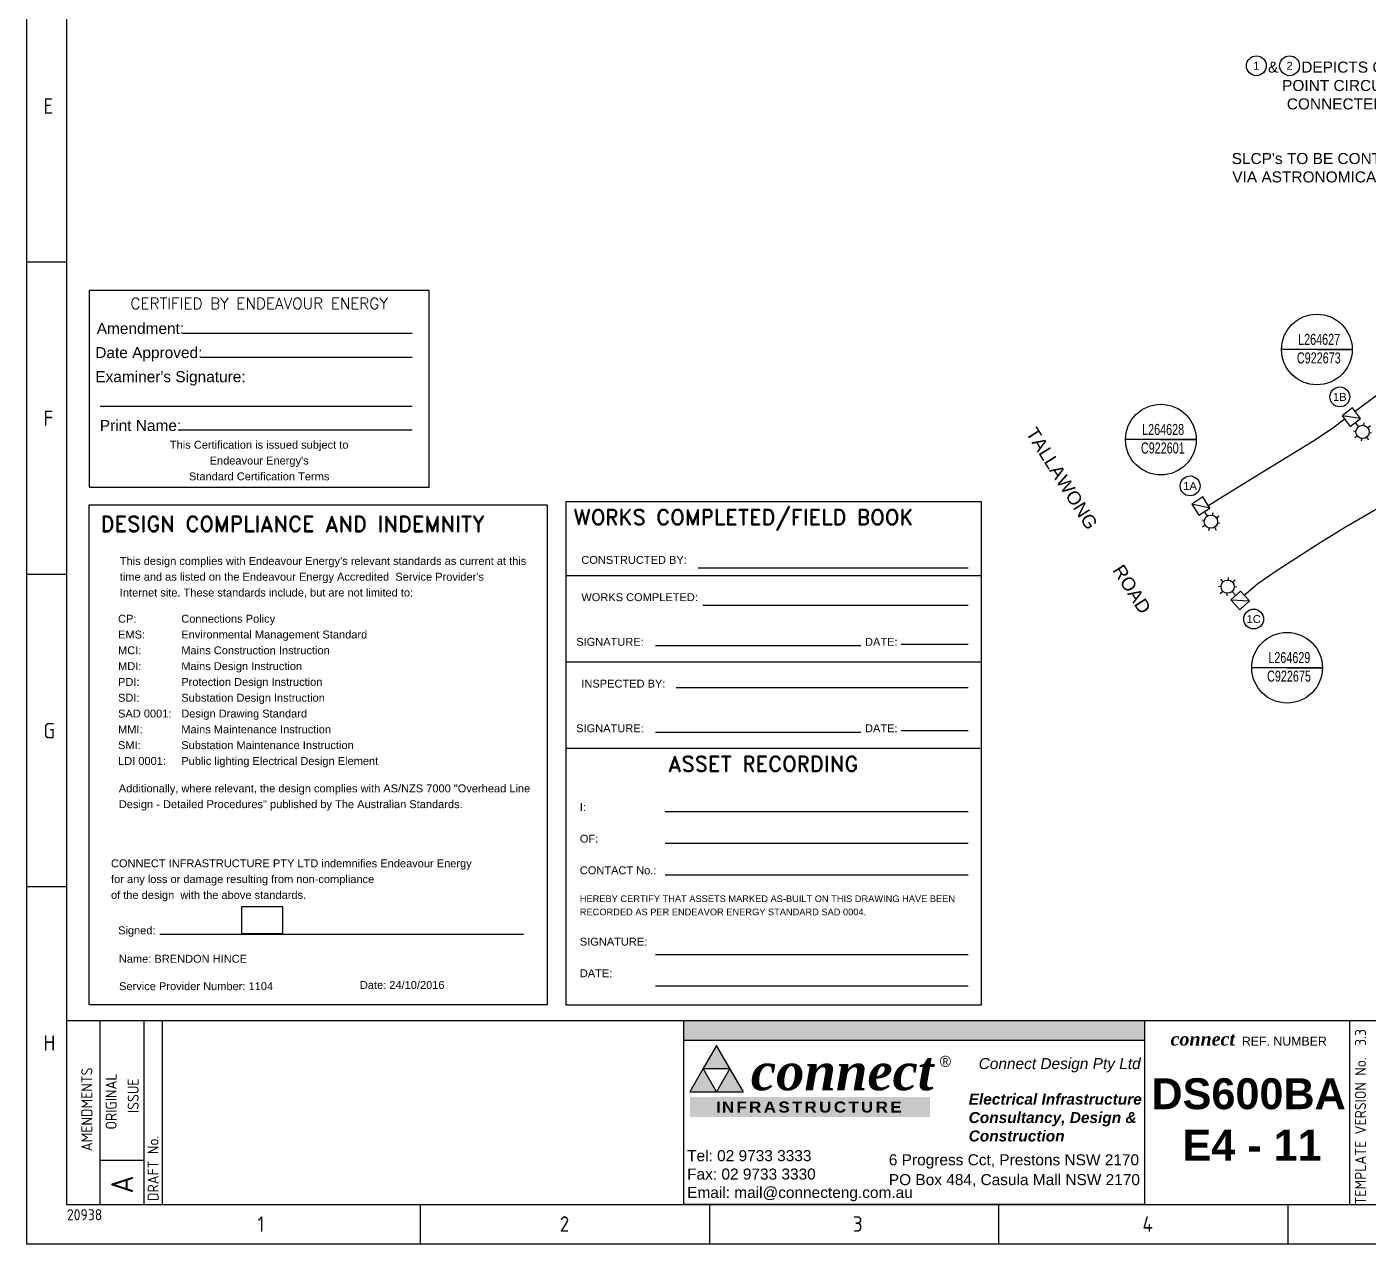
# Paper-space layout 'SHEET (4)' of a CAD drawing. Header units: metres, sheet in millimetres. Extents: x -9 to 824, y -5 to 581.
# Drawn here: x -9.1 to 294.7, y -5.4 to 270.4 of the extents above; entities that cross this region are included whole.
import ezdxf
from ezdxf import colors
from ezdxf.entities.mleader import LeaderData, LeaderLine
from ezdxf.enums import TextEntityAlignment as Align
from ezdxf.math import Vec2, Vec3

# ---------------------------------------------------------------- set-up
doc = ezdxf.new("R2010")
doc.units = ezdxf.units.M
doc.linetypes.add('IE Trench LV', pattern=[6.5, 5, -1.5])
doc.layers.get('0').update_dxf_attribs({"color": 6})
for name, color, linetype in [('_User Miscellaneous1', 7, 'Continuous'), ('_User Miscellaneous5', 7, 'Continuous'), ('Equip_SP_SL_NEW', 2, 'Continuous'), ('Mains_SL_NEW_R6', 2, 'Continuous'), ('Notes', 7, 'Continuous'), ('SupportsUG_SP_LV_SL_NEW', 2, 'Continuous')]:
    doc.layers.add(name, color=color, linetype=linetype)
doc.layers.add('Cadastre Roads_SP_EXT', color=9, linetype='Continuous', lineweight=5)
doc.styles.add('ARIAL', font='arial.ttf', dxfattribs={"height": 2})
doc.styles.add('ARIALBOLD', font='arialbd.ttf')
doc.styles.add('Elec', font='romand__.ttf')
doc.styles.add('iecARIAL', font='arial.ttf', dxfattribs={"height": 2})
doc.styles.add('iecISOCP', font='isocp.shx')
doc.styles.add('POLE_LABEL', font='arial.ttf')
doc.styles.add('SL_LABEL', font='arial.ttf')
doc.styles.get("Standard").update_dxf_attribs({"font": 'arial.ttf'})
doc.linetypes.add('Cable 4', pattern='A,5.25,-0.1,["o",Standard,S=2,R=0,X=1.2,Y=-0.7],-4', length=9.35)
doc.linetypes.add('IE Trench HV', pattern='A,7,-0.2,["/",Standard,S=3,R=0,X=0.6,Y=-1.4],-2.5', length=9.7)
picture_1 = doc.add_image_def('image1.bmp', size_in_pixel=(389, 262))

# ---------------------------------------------------------------- blocks, each defined once
blk = doc.blocks.new('A1_FRAME_TITLE')
at = {"layer": 'Notes', "color": 3, "linetype": 'Continuous'}
for p, q in [((9, 574.39), (9, 5.97)), ((16.59, 5.97), (16.59, 47.62)), ((26.59, 5.97), (26.59, 47.62)), ((30.74, 5.98), (30.74, 47.62)), ((299.54, 47.62), (299.54, 5.97)), ((16.59, 15.97), (26.59, 15.97))]:
    blk.add_line(p, q, dxfattribs=at)
at = {"layer": 'Notes', "linetype": 'Continuous'}
for p, q in [((9, 219.43), (0, 219.43)), ((9, 148.68), (0, 148.68)), ((9, 77.93), (0, 77.93)), ((89.14, -3.03), (89.14, 5.97)), ((154.65, -3.03), (154.65, 5.97)), ((220.16, -3.03), (220.16, 5.97)), ((285.67, -3.03), (285.67, 5.97))]:
    blk.add_line(p, q, dxfattribs=at)
at = {"layer": 'Notes', "color": 3, "linetype": 'Continuous', "flags": 128}
for points in [[(9, 47.62), (123.8, 47.62)], [(123.8, 47.62), (824.37, 47.62)], [(9, 5.97), (123.8, 5.97)], [(123.8, 5.97), (824.37, 5.97)]]:
    blk.add_lwpolyline(points, dxfattribs=at)
blk.add_attdef('DRAFT_NUM', (29.9, 23.29), '', height=2.5, rotation=90)
at = {"layer": 'Notes', "color": 7, "style": 'iecISOCP'}
for s, p in [('E', (3.74, 253.06)), ('F', (3.74, 182.31)), ('G', (3.74, 111.56)), ('H', (3.74, 40.81)), ('1', (52.24, -0.22)), ('2', (120.7, -0.22)), ('3', (187.09, -0.2)), ('4', (252.67, -0.22))]:
    blk.add_text(s, height=3.5, dxfattribs=at).set_placement(p)
for s, height, p in [('AMENDMENTS', 2.5, (14.84, 18.02)), ('ORIGINAL', 2.5, (20.34, 22.94)), ('ISSUE', 2.5, (25.34, 26.69)), ('DRAFT No.', 2.5, (29.84, 6.74)), ('A', 5, (24.09, 8.47))]:
    blk.add_text(s, height=height, rotation=90, dxfattribs=at).set_placement(p)
blk.add_text('TEMPLATE VERSION No.', height=2.5, rotation=90, dxfattribs=at).set_placement((302.04, 5.97), align=Align.MIDDLE_LEFT)
at = {"layer": 'Notes', "color": 7, "style": 'iecISOCP', "flags": 8}
blk.add_attdef('VERSION_NO', text='', height=2.5, rotation=90, dxfattribs=at).set_placement((302.04, 43.81), align=Align.MIDDLE_CENTER)
at = {"layer": 'Notes', "color": 7, "style": 'iecISOCP'}
for tag, p in [('CAP_NO', (513.19, 43.46)), ('IE_NUM', (513.05, 37.81)), ('REF_No_1', (335.24, 32.31)), ('REF_1', (362.52, 32.31)), ('GEN_WO', (441.71, 31.76)), ('HV_SWITCH', (513.46, 32.16)), ('REF_No_2', (335.24, 26.31)), ('REF_2', (362.52, 26.31)), ('OH_WO', (441.71, 25.81)), ('UBD_REF', (513.05, 25.83)), ('REF_No_3', (335.24, 20.31)), ('REF_3', (362.52, 20.31)), ('UG_WO', (441.71, 20.05)), ('GIS_MAP_No', (513.05, 20.04)), ('REF_No_4', (335.24, 14.31)), ('REF_4', (362.52, 14.31)), ('SUB_WO', (441.71, 13.81)), ('HV_OP_DIAG', (513.33, 14.2)), ('LGA', (512.95, 7.78))]:
    blk.add_attdef(tag, p, '', height=2.5, dxfattribs=at)
at = {"layer": 'Notes', "style": 'iecISOCP'}
for tag, p in [('T1', (684.37, 39.47)), ('T2', (684.37, 34.35)), ('T3', (684.37, 28.92)), ('T4', (684.37, 23.66)), ('T5', (684.37, 18.23)), ('T6', (684.37, 12.97))]:
    blk.add_attdef(tag, text='', height=3.5, dxfattribs=at).set_placement(p, align=Align.CENTER)
at = {"layer": 'Notes', "color": 7, "style": 'iecISOCP'}
for tag, p in [('scale', (567.76, 33.27)), ('DRAWN', (567.76, 24.93)), ('DATE', (567.76, 16.88)), ('DESIGN', (605.62, 9.15))]:
    blk.add_attdef(tag, text='', height=2.5, dxfattribs=at).set_placement(p, align=Align.CENTER)
at = {"layer": 'Notes', "color": 4, "style": 'iecISOCP'}
blk.add_attdef('NUM', text='', height=7, dxfattribs=at).set_placement((792.37, 20.12), align=Align.MIDDLE_CENTER)
at = {"layer": 'Notes', "color": 1, "style": 'iecISOCP'}
blk.add_attdef('REV', text='', height=5, dxfattribs=at).set_placement((820.05, 17.1), align=Align.CENTER)
at = {"layer": 'Notes', "color": 7, "style": 'iecISOCP'}
for tag, p in [('NS', (790.71, 8.12)), ('SHTS', (805.41, 8.12))]:
    blk.add_attdef(tag, text='', height=2.5, dxfattribs=at).set_placement(p, align=Align.MIDDLE)
at = {"layer": 'Notes', "style": 'iecISOCP'}
blk.add_attdef('ExportID', (9.08, 2.39), '', height=2.5, dxfattribs=at)
at = {"layer": 'Notes', "style": 'iecISOCP', "flags": 1}
for tag, p in [('ProjectType', (14.17, -26.8)), ('ProjectNumber', (23.56, -26.82)), ('DrawingNumber', (35.51, -26.8)), ('ProjectDescription', (47.56, -26.83)), ('ExportDate', (60.28, -26.79)), ('ExportUserName', (69.15, -26.8)), ('DesignerCompanyName', (81.48, -26.79)), ('ExportAreaOfInterest', (97.1, -26.81)), ('GIS_SUCCESS', (112, -26.78)), ('CAD_SUCCESS', (121.79, -26.78)), ('DEPOTCODE', (132.11, -26.88)), ('ExportCategories', (140.08, -26.8)), ('Comments', (154.38, -26.88))]:
    blk.add_attdef(tag, p, '', height=1, dxfattribs=at)
blk = doc.blocks.new('NOTE_DESIGN-COMPLIANCE')
blk.add_line((16, 16.01), (98.33, 16.01))
blk.add_lwpolyline([(0, 113.3), (103.74, 113.3), (103.74, 0), (0, 0)], close=True)
at = {"color": 7, "lineweight": -3, "style": 'Elec'}
blk.add_text('DESIGN COMPLIANCE AND INDEMNITY', height=3.5, dxfattribs=at).set_placement((2.6, 106.13), align=Align.BOTTOM_LEFT)
at = {"color": 7, "lineweight": -3}
for s, p in [('Signed:', (6.54, 17.75)), ('Name: BRENDON HINCE', (6.71, 11.32)), ('Service Provider Number: 1104', (6.76, 5.11)), ('Date: 24/10/2016', (61.29, 5.38))]:
    blk.add_text(s, height=1.79, dxfattribs=at).set_placement(p, align=Align.TOP_LEFT)
at = {"color": 7, "lineweight": -3, "char_height": 1.79, "line_spacing_factor": 1.2}
for s, insert, attachment_point in [("This design complies with Endeavour Energy's relevant standards as current at this \\Ptime and as listed on the Endeavour Energy Accredited  Service Provider's\\PInternet site. These standards include, but are not limited to:", (6.92, 92.16), 7), ('CP:^I^IConnections Policy\\PEMS:^I^IEnvironmental Management Standard\\PMCI:^I^IMains Construction Instruction\\PMDI:^I^IMains Design Instruction\\PPDI:^I^IProtection Design Instruction\\PSDI:^I^ISubstation Design Instruction\\PSAD 0001:^IDesign Drawing Standard\\PMMI:^I^IMains Maintenance Instruction\\PSMI:^I^ISubstation Maintenance Instruction\\PLDI 0001:^IPublic lighting Electrical Design Element ', (6.53, 88.36), 1), ('\\PAdditionally, where relevant, the design complies with AS/NZS 7000 "Overhead Line\\PDesign - Detailed Procedures" published by The Australian Standards.', (6.7, 53.5), 1), ('CONNECT INFRASTRUCTURE PTY LTD indemnifies Endeavour Energy \\Pfor any loss or damage resulting from non-compliance \\Pof the design  with the above standards.', (4.93, 32.94), 1)]:
    blk.add_mtext(s, dxfattribs=dict(at, insert=insert, attachment_point=attachment_point))
at = {"color": 2}
image = blk.add_image(picture_1, insert=(34.6, 16.11), size_in_units=(9.14, 6.16), dxfattribs=at)
image.dxf.flags = 7
blk = doc.blocks.new('NOTE_CERTIFIED-BY-IE')
at = {"color": 7, "linetype": 'Continuous', "lineweight": -3}
for p, q in [((21.25, 34.9), (73.15, 34.9)), ((25.46, 29.41), (73.15, 29.41)), ((2.51, 18.32), (73.15, 18.32)), ((20.45, 12.96), (73.15, 12.96))]:
    blk.add_line(p, q, dxfattribs=at)
blk.add_lwpolyline([(0, 0), (76.98, 0), (76.98, 44.52), (0, 44.52)], close=True)
at = {"color": 7, "lineweight": -3, "style": 'Elec'}
blk.add_text('CERTIFIED BY ENDEAVOUR ENERGY', height=2.52, dxfattribs=at).set_placement((38.51, 41.58), align=Align.MIDDLE_CENTER)
at = {"color": 7, "lineweight": -3}
for s, p in [('Amendment:', (1.7, 35.94)), ('Date Approved:', (1.37, 30.47)), ("Examiner's Signature:", (1.37, 25.01))]:
    blk.add_text(s, height=2.5, dxfattribs=at).set_placement(p, align=Align.MIDDLE_LEFT)
blk.add_text('Print Name:', height=2.5, dxfattribs=at).set_placement((2.4, 11.95), align=Align.BOTTOM_LEFT)
at = {"color": 7, "lineweight": -3, "insert": (38.49, 5.99), "char_height": 1.79, "attachment_point": 5, "line_spacing_factor": 1.2}
blk.add_mtext("This Certification is issued subject to \\PEndeavour Energy's \\PStandard Certification Terms", dxfattribs=at)
blk = doc.blocks.new('A$C7C2D5BA1')
at = {"layer": 'Notes', "lineweight": -3}
for p, q in [((94.11, 1.22), (0, 1.22)), ((94.11, -18.37), (0, -18.37)), ((93.87, -37.95), (0, -37.95))]:
    blk.add_line(p, q, dxfattribs=at)
at = {"layer": 'Notes', "color": 7, "linetype": 'Continuous', "lineweight": -3}
for p, q in [((30, 3.02), (91.13, 3.02)), ((31, -5.43), (91.13, -5.43)), ((20.3, -14.62), (66.83, -14.62)), ((75.92, -14.27), (91.13, -14.27)), ((25, -24.1), (91.13, -24.1)), ((20.3, -34.2), (66.83, -34.2)), ((75.92, -33.85), (91.13, -33.85)), ((22.5, -52.19), (91.13, -52.19)), ((22.5, -59.39), (91.13, -59.39)), ((22.5, -66.56), (91.13, -66.56)), ((20.3, -84.61), (91.13, -84.61)), ((20.3, -91.7), (91.13, -91.7))]:
    blk.add_line(p, q, dxfattribs=at)
at = {"layer": 'Notes', "lineweight": -3}
blk.add_lwpolyline([(0, -95.98), (94.11, -95.98), (94.11, 17.97), (0, 17.97)], close=True, dxfattribs=at)
at = {"layer": 'Notes', "color": 7, "lineweight": -3, "style": 'Elec'}
blk.add_text('WORKS COMPLETED/FIELD BOOK', height=3.5, dxfattribs=at).set_placement((1.75, 14.47), align=Align.MIDDLE_LEFT)
at = {"layer": 'Notes', "color": 7, "lineweight": -3}
for s, p in [('CONSTRUCTED BY:', (3.51, 4.81)), ('WORKS COMPLETED:', (3.52, -3.64)), ('INSPECTED BY:', (3.52, -23.22))]:
    blk.add_text(s, height=1.79, dxfattribs=at).set_placement(p, align=Align.MIDDLE_LEFT)
for s, p in [('SIGNATURE:', (10, -13.75)), ('DATE:', (71.45, -13.75)), ('SIGNATURE:', (10, -33.34)), ('DATE:', (71.45, -33.34))]:
    blk.add_text(s, height=1.79, dxfattribs=at).set_placement(p, align=Align.MIDDLE_CENTER)
at = {"layer": 'Notes', "color": 7, "lineweight": -3, "style": 'Elec'}
blk.add_text('ASSET RECORDING', height=3.5, dxfattribs=at).set_placement((23.19, -39.66), align=Align.TOP_LEFT)
at = {"layer": 'Notes', "color": 7, "lineweight": -3, "insert": (3.17, -50.3), "char_height": 1.79, "width": 89.6105, "attachment_point": 1, "line_spacing_factor": 1.2}
blk.add_mtext('I:\\P\\POF:\\P\\PCONTACT No.:\\P{\\H0.83799x;\\PHEREBY CERTIFY THAT ASSETS MARKED AS-BUILT ON THIS DRAWING HAVE BEEN\\PRECORDED AS PER ENDEAVOR ENERGY STANDARD SAD 0004.}\\P\\PSIGNATURE:\\P\\PDATE:', dxfattribs=at)
blk = doc.blocks.new('A$C43F67C48')
at = {"layer": '_User Miscellaneous1'}
h = blk.add_hatch(color=16, dxfattribs=at)
h.dxf.hatch_style = 1
h.paths.add_polyline_path([(0, 0), (0, -4.5), (104.34, -4.5), (104.34, 0)])
h.paths.add_polyline_path([(4.39, -10.85), (10.45, -10.85), (7.42, -5.6)])
h.paths.add_polyline_path([(4.39, -10.85), (1.36, -16.1), (7.42, -16.1)])
h.paths.add_polyline_path([(10.45, -10.85), (7.42, -16.1), (13.48, -16.1)])
at = {"layer": '_User Miscellaneous1', "linetype": 'ByBlock'}
for points in [[(104.34, -4.5), (0, -4.5), (0, 0), (104.34, 0)], [(104.34, -41.65), (0, -41.65), (0, 0), (104.34, 0)]]:
    blk.add_lwpolyline(points, close=True, dxfattribs=at)
at = {"layer": '_User Miscellaneous1', "linetype": 'ByBlock', "flags": 128}
for points in [[(7.42, -5.6), (4.39, -10.85), (10.45, -10.85)], [(4.39, -10.85), (1.36, -16.1), (7.42, -16.1)], [(10.45, -10.85), (7.42, -16.1), (13.48, -16.1)]]:
    blk.add_lwpolyline(points, close=True, dxfattribs=at)
at = {"layer": '_User Miscellaneous1', "attachment_point": 1, "style": 'ARIAL'}
for s, width, insert, char_height in [('{\\fTimes New Roman|b1|i1|c0|p18;\\H0.94444x;\\C16;\\c458864;connect\\fTimes New Roman|b1|i0|c0|p18;\\H1.0588x;\\C256; }', 45.5437, (15.19, -7.27), 9), ('®', 5.3121, (57.95, -7.98), 2.5)]:
    blk.add_mtext_dynamic_manual_height_columns(s, width=width, gutter_width=12.5, heights=[0], dxfattribs=dict(at, insert=insert, char_height=char_height))
at = {"layer": '_User Miscellaneous1', "linetype": 'IE Trench HV', "char_height": 2.5, "attachment_point": 1, "style": 'ARIAL'}
for s, width, insert in [('{\\fArial|b0|i1|c0|p34;Connect Design Pty Ltd}', 62.5342, (66.78, -8.48)), ('{\\fArial|b1|i1|c0|p34;Electrical Infrastructure\\PConsultancy, Design & Construction}', 46.7615, (64.51, -16.54)), ('Tel: 02 9733 3333\\PFax: 02 9733 3330\\PEmail: mail@connecteng.com.au', 56.6079, (0.75, -29.34)), ('6 Progress Cct, Prestons NSW 2170', 56.6079, (46.43, -30.28)), ('PO Box 484, Casula Mall NSW 2170', 56.6079, (46.43, -34.77))]:
    blk.add_mtext_dynamic_manual_height_columns(s, width=width, gutter_width=12.5, heights=[0], dxfattribs=dict(at, insert=insert))
at = {"layer": '_User Miscellaneous1', "linetype": 'IE Trench HV', "insert": (28.59, -19.59), "char_height": 2.5, "attachment_point": 5, "style": 'ARIAL', "bg_fill": 1, "box_fill_scale": 1.4, "bg_fill_color": 16, "bg_fill_transparency": 0}
blk.add_mtext_dynamic_manual_height_columns('{\\fArial|b1|i0|c0|p34;\\W1.1;\\T1.2;\\C254;\\c15132390;INFRASTRUCTURE}', width=52.3288, gutter_width=12.5, heights=[0], dxfattribs=at)
blk = doc.blocks.new('*U48')
blk.add_wipeout([(-1.485, -1.485), (1.485, -1.485), (1.485, 1.485), (-1.485, 1.485)])
at = {"lineweight": -3}
blk.add_lwpolyline([(-1.485, -1.485), (1.485, -1.485), (1.485, 1.485), (-1.485, 1.485)], close=True, dxfattribs=at)
at = {"flags": 128}
blk.add_lwpolyline([(-1.485, 1.485), (1.485, -1.485)], dxfattribs=at)
for tag, height, flags, p in [('ASSET_NUM', 2.5, 8, (2, 2)), ('STREET_CODE', 0.2, 9, (1.5, 0)), ('Z', 0.2, 1, (1.5, -2.8)), ('OWNED_BY', 0.2, 9, (1.5, -0.4)), ('OPERATED_BY', 0.2, 9, (1.5, -0.6)), ('STATE', 0.2, 9, (1.5, -1)), ('SUBURB', 0.2, 9, (1.5, -1.8)), ('STREETNAME', 0.2, 9, (1.5, -2)), ('COLUMN_TYPE', 0.2, 9, (1.5, -0.2)), ('USAGE', 0.2, 9, (1.5, -1.2)), ('MAINTAINED_BY', 0.2, 9, (1.5, -0.8)), ('LEGEND', 0.2, 9, (1.5, -1.4)), ('PARENT', 0.2, 9, (1.5, -1.6)), ('LOCATION', 0.2, 9, (1.5, -2.2)), ('NOTES', 0.2, 9, (1.5, -2.4)), ('LABEL_ALIGNMENT', 0.2, 9, (1.5, -2.6))]:
    blk.add_attdef(tag, text='', height=height, dxfattribs=dict(flags=flags)).set_placement(p, align=Align.MIDDLE_LEFT)
at = {"style": 'POLE_LABEL', "flags": 9}
blk.add_attdef('STRUCTURE_PLANT_NUMBER', text='', height=0.2, dxfattribs=at).set_placement((1.5, 0.242), align=Align.MIDDLE_LEFT)
blk = doc.blocks.new('*U44')
for tag, height, flags, p in [('OPERATING_VOLTAGE', 0.2, 9, (0, -1.4)), ('ORIENTATION', 0.2, 9, (0, -1.6)), ('OWNED_BY', 0.2, 9, (0, -1.8)), ('STATE', 0.2, 9, (0, -2)), ('CEXIST', 0.2, 9, (0, -2.4)), ('CNEW', 0.2, 9, (0, -2.6)), ('CNUMBER', 0.2, 9, (0, -2.8)), ('CREMOVE', 0.2, 9, (0, -3)), ('USAGE', 0.2, 9, (0, -2.2)), ('LNUMBER', 2.5, 8, (1.2, -2.8)), ('CREPLACE', 0.2, 9, (0, -3.2)), ('LKINGHEIGHT', 0.2, 9, (0, -3.4)), ('LBRACKET', 0.2, 9, (0, -3.6)), ('LBRACKETVOCAB', 0.2, 9, (0, -3.8)), ('LCATEGORY', 0.2, 9, (0, -4)), ('LCHARGE1', 0.2, 9, (0, -4.2)), ('LCHARGE1PERCENT', 0.2, 9, (0, -4.4)), ('LCHARGE2', 0.2, 9, (0, -4.6)), ('LCHARGE2PERCENT', 0.2, 9, (0, -4.8)), ('LCHARGE3', 0.2, 9, (0, -5)), ('LCHARGE3PERCENT', 0.2, 9, (0, -5.2)), ('LEXIST', 0.2, 9, (0, -5.4)), ('LLAMP', 0.2, 9, (0, -5.6)), ('LLAMPVOCAB', 0.2, 9, (0, -5.8)), ('LMAST', 0.2, 9, (0, -6)), ('SUBURB', 0.2, 9, (0, -8.6)), ('STREETNAME', 0.2, 9, (0, -8.8)), ('LMASTVOCAB', 0.2, 9, (0, -6.2)), ('LNEW', 0.2, 9, (0, -6.4)), ('LANTNUMBER', 0.2, 9, (0, -6.6)), ('LOUTREACH', 0.2, 9, (0, -7)), ('LOUTREACHVOCAB', 0.2, 9, (0, -7.2)), ('LRATECODE', 0.2, 9, (0, -7.4)), ('LREMOVE', 0.2, 9, (0, -7.6)), ('LREPLACE', 0.2, 9, (0, -7.8)), ('LTYPE', 0.2, 9, (0, -8)), ('LTYPEVOCAB', 0.2, 9, (0, -8.2)), ('LEGEND', 0.2, 9, (0, -8.4)), ('LOCATION', 0.2, 9, (0, -9)), ('NOTES', 0.2, 9, (0, -9.2)), ('MAINTAINED_BY', 0.2, 9, (0, -9.86))]:
    blk.add_attdef(tag, text='', height=height, dxfattribs=dict(flags=flags)).set_placement(p, align=Align.MIDDLE_LEFT)
at = {"flags": 9}
blk.add_attdef('OPERATED_BY', (0, -9.61), '', height=0.2, dxfattribs=at)
blk.add_wipeout([(0, 4.97), (1.46, 4.18), (2.25, 2.72), (1.46, 1.26), (0, 0.36), (-1.46, 1.26), (-2.25, 2.72), (-1.46, 4.18)])
for p, q in [((-1.46, 4.18), (-1.06, 3.78)), ((0, 4.22), (0, 4.97)), ((1.46, 4.18), (1.06, 3.78)), ((-2.25, 2.72), (-1.5, 2.72)), ((-1.46, 1.26), (-1.06, 1.66)), ((0, 0), (0, 1.22)), ((0, 0), (0, 0)), ((1.46, 1.26), (1.06, 1.66)), ((1.5, 2.72), (2.25, 2.72))]:
    blk.add_line(p, q)
blk.add_circle((0, 2.72), 1.5)
at = {"style": 'SL_LABEL'}
for tag, height, flags, p in [('ASSET_NUM', 2.5, 8, (2, 2)), ('STREET_CODE', 0.2, 9, (0, -0.2))]:
    blk.add_attdef(tag, text='', height=height, dxfattribs=dict(at, flags=flags)).set_placement(p, align=Align.MIDDLE_LEFT)
at = {"flags": 1}
blk.add_attdef('Z', (0, 0), '', height=0.2, dxfattribs=at)
at = {"flags": 9}
for tag, p in [('CONSTRUCTED_VOLTAGE', (0, -0.4)), ('CONTROL_TYPE', (0, -0.6)), ('LANTERN_PURPOSE', (0, -0.8)), ('LANTERN_TYPE', (0, -1)), ('NO_PHASES', (0, -1.2))]:
    blk.add_attdef(tag, text='', height=0.2, dxfattribs=at).set_placement(p, align=Align.MIDDLE_LEFT)
blk = doc.blocks.new('*U43')
for tag, height, flags, p in [('OPERATING_VOLTAGE', 0.2, 9, (0, -1.4)), ('ORIENTATION', 0.2, 9, (0, -1.6)), ('OWNED_BY', 0.2, 9, (0, -1.8)), ('STATE', 0.2, 9, (0, -2)), ('CEXIST', 0.2, 9, (0, -2.4)), ('CNEW', 0.2, 9, (0, -2.6)), ('CNUMBER', 0.2, 9, (0, -2.8)), ('CREMOVE', 0.2, 9, (0, -3)), ('USAGE', 0.2, 9, (0, -2.2)), ('LNUMBER', 2.5, 8, (1.2, -2.8)), ('CREPLACE', 0.2, 9, (0, -3.2)), ('LKINGHEIGHT', 0.2, 9, (0, -3.4)), ('LBRACKET', 0.2, 9, (0, -3.6)), ('LBRACKETVOCAB', 0.2, 9, (0, -3.8)), ('LCATEGORY', 0.2, 9, (0, -4)), ('LCHARGE1', 0.2, 9, (0, -4.2)), ('LCHARGE1PERCENT', 0.2, 9, (0, -4.4)), ('LCHARGE2', 0.2, 9, (0, -4.6)), ('LCHARGE2PERCENT', 0.2, 9, (0, -4.8)), ('LCHARGE3', 0.2, 9, (0, -5)), ('LCHARGE3PERCENT', 0.2, 9, (0, -5.2)), ('LEXIST', 0.2, 9, (0, -5.4)), ('LLAMP', 0.2, 9, (0, -5.6)), ('LLAMPVOCAB', 0.2, 9, (0, -5.8)), ('LMAST', 0.2, 9, (0, -6)), ('SUBURB', 0.2, 9, (0, -8.6)), ('STREETNAME', 0.2, 9, (0, -8.8)), ('LMASTVOCAB', 0.2, 9, (0, -6.2)), ('LNEW', 0.2, 9, (0, -6.4)), ('LANTNUMBER', 0.2, 9, (0, -6.6)), ('LOUTREACH', 0.2, 9, (0, -7)), ('LOUTREACHVOCAB', 0.2, 9, (0, -7.2)), ('LRATECODE', 0.2, 9, (0, -7.4)), ('LREMOVE', 0.2, 9, (0, -7.6)), ('LREPLACE', 0.2, 9, (0, -7.8)), ('LTYPE', 0.2, 9, (0, -8)), ('LTYPEVOCAB', 0.2, 9, (0, -8.2)), ('LEGEND', 0.2, 9, (0, -8.4)), ('LOCATION', 0.2, 9, (0, -9)), ('NOTES', 0.2, 9, (0, -9.2)), ('MAINTAINED_BY', 0.2, 9, (0, -9.86))]:
    blk.add_attdef(tag, text='', height=height, dxfattribs=dict(flags=flags)).set_placement(p, align=Align.MIDDLE_LEFT)
at = {"flags": 9}
blk.add_attdef('OPERATED_BY', (0, -9.61), '', height=0.2, dxfattribs=at)
blk.add_wipeout([(0, 4.97), (1.46, 4.18), (2.25, 2.72), (1.46, 1.26), (0, 0.37), (-1.46, 1.26), (-2.25, 2.72), (-1.46, 4.18)])
for p, q in [((-1.46, 4.18), (-1.06, 3.78)), ((0, 4.22), (0, 4.97)), ((1.46, 4.18), (1.06, 3.78)), ((-2.25, 2.72), (-1.5, 2.72)), ((-1.46, 1.26), (-1.06, 1.66)), ((0, 0), (0, 1.22)), ((0, 0), (0, 0)), ((1.46, 1.26), (1.06, 1.66)), ((1.5, 2.72), (2.25, 2.72))]:
    blk.add_line(p, q)
blk.add_circle((0, 2.72), 1.5)
at = {"style": 'SL_LABEL'}
for tag, height, flags, p in [('ASSET_NUM', 2.5, 8, (2, 2)), ('STREET_CODE', 0.2, 9, (0, -0.2))]:
    blk.add_attdef(tag, text='', height=height, dxfattribs=dict(at, flags=flags)).set_placement(p, align=Align.MIDDLE_LEFT)
at = {"flags": 1}
blk.add_attdef('Z', (0, 0), '', height=0.2, dxfattribs=at)
at = {"flags": 9}
for tag, p in [('CONSTRUCTED_VOLTAGE', (0, -0.4)), ('CONTROL_TYPE', (0, -0.6)), ('LANTERN_PURPOSE', (0, -0.8)), ('LANTERN_TYPE', (0, -1)), ('NO_PHASES', (0, -1.2))]:
    blk.add_attdef(tag, text='', height=0.2, dxfattribs=at).set_placement(p, align=Align.MIDDLE_LEFT)
blk = doc.blocks.new('DUCT_INDICATOR')
at = {"flags": 1}
blk.add_attdef('Z', (0, 0), '', height=0.2, dxfattribs=at)
at = {"linetype": 'IE Trench LV'}
blk.add_wipeout([(0, 2.25), (0.28, 2.23), (0.55, 2.18), (0.69, 2.14), (0.97, 2.03), (1.1, 1.96), (1.27, 1.86), (1.39, 1.77), (1.51, 1.67), (1.62, 1.56), (1.73, 1.44), (1.78, 1.38), (1.87, 1.26), (1.94, 1.14), (2.01, 1.01), (2.1, 0.8), (2.14, 0.7), (2.17, 0.61), (2.19, 0.5), (2.22, 0.35), (2.24, 0.23), (2.25, 0.12), (2.25, 0.07), (2.25, 0), (2.25, -0.11), (2.24, -0.23), (2.23, -0.31), (2.22, -0.35), (2.22, -0.39), (2.2, -0.47), (2.18, -0.57), (2.14, -0.69), (2.12, -0.77), (2.08, -0.87), (2.04, -0.95), (2.01, -1.01), (1.97, -1.09), (1.92, -1.17), (1.86, -1.26), (1.79, -1.36), (1.79, -1.36), (1.69, -1.48), (1.58, -1.6), (1.58, -1.6), (1.45, -1.72), (1.35, -1.8), (1.24, -1.88), (1.24, -1.88), (1.05, -1.99), (0.9, -2.06), (0.74, -2.12), (0.63, -2.16), (0.63, -2.16), (0.44, -2.21), (0.3, -2.23), (0.14, -2.25), (0, -2.25), (-0.24, -2.24), (-0.37, -2.22), (-0.49, -2.2), (-0.49, -2.2), (-0.62, -2.16), (-0.85, -2.08), (-0.98, -2.03), (-1.2, -1.9), (-1.29, -1.84), (-1.43, -1.73), (-1.53, -1.65), (-1.64, -1.54), (-1.73, -1.44), (-1.8, -1.35), (-1.86, -1.27), (-1.91, -1.19), (-1.96, -1.11), (-2.01, -1.01), (-2.07, -0.88), (-2.11, -0.79), (-2.16, -0.63), (-2.19, -0.5), (-2.22, -0.38), (-2.24, -0.18), (-2.25, 0), (-2.24, 0.16), (-2.23, 0.33), (-2.2, 0.45), (-2.16, 0.62), (-2.14, 0.71), (-2.08, 0.86), (-2.04, 0.95), (-1.98, 1.06), (-1.91, 1.19), (-1.86, 1.27), (-1.78, 1.38), (-1.69, 1.49), (-1.54, 1.64), (-1.45, 1.72), (-1.3, 1.83), (-1.15, 1.93), (-0.87, 2.07), (-0.68, 2.15), (-0.5, 2.19), (-0.24, 2.24)], dxfattribs=at)
at = {"linetype": 'IE Trench HV'}
blk.add_wipeout([(0, 2.25), (0.16, 2.24), (0.31, 2.23), (0.51, 2.19), (0.66, 2.15), (0.78, 2.11), (0.88, 2.07), (0.98, 2.02), (1.1, 1.96), (1.17, 1.92), (1.27, 1.86), (1.36, 1.79), (1.48, 1.7), (1.6, 1.59), (1.68, 1.49), (1.76, 1.4), (1.84, 1.29), (1.92, 1.17), (1.98, 1.07), (2.03, 0.97), (2.11, 0.77), (2.16, 0.64), (2.18, 0.57), (2.2, 0.48), (2.21, 0.41), (2.23, 0.32), (2.24, 0.2), (2.25, 0.12), (2.25, 0), (2.25, -0.09), (2.24, -0.21), (2.23, -0.28), (2.22, -0.35), (2.21, -0.42), (2.2, -0.49), (2.17, -0.6), (2.15, -0.68), (2.11, -0.78), (2.07, -0.88), (2.01, -1.01), (1.96, -1.1), (1.9, -1.21), (1.84, -1.29), (1.79, -1.37), (1.73, -1.43), (1.7, -1.48), (1.64, -1.54), (1.6, -1.59), (1.55, -1.63), (1.49, -1.69), (1.41, -1.75), (1.29, -1.85), (1.18, -1.91), (1.11, -1.96), (1.06, -1.99), (0.97, -2.03), (0.89, -2.07), (0.84, -2.09), (0.78, -2.11), (0.71, -2.14), (0.65, -2.16), (0.61, -2.17), (0.56, -2.18), (0.49, -2.2), (0.44, -2.21), (0.37, -2.22), (0.31, -2.23), (0.26, -2.23), (0.21, -2.24), (0.12, -2.25), (0.05, -2.25), (-0.05, -2.25), (-0.12, -2.25), (-0.19, -2.24), (-0.28, -2.23), (-0.37, -2.22), (-0.51, -2.19), (-0.58, -2.17), (-0.67, -2.15), (-0.77, -2.11), (-0.83, -2.09), (-0.88, -2.07), (-0.96, -2.03), (-1.04, -1.99), (-1.1, -1.96), (-1.15, -1.94), (-1.19, -1.91), (-1.25, -1.87), (-1.28, -1.85), (-1.33, -1.82), (-1.37, -1.79), (-1.41, -1.75), (-1.44, -1.73), (-1.49, -1.69), (-1.57, -1.62), (-1.62, -1.56), (-1.7, -1.47), (-1.76, -1.4), (-1.81, -1.34), (-1.86, -1.27), (-1.9, -1.21), (-1.94, -1.14), (-1.97, -1.08), (-2.01, -1.01), (-2.05, -0.92), (-2.08, -0.86), (-2.12, -0.75), (-2.15, -0.68), (-2.18, -0.58), (-2.19, -0.52), (-2.21, -0.43), (-2.22, -0.35), (-2.23, -0.3), (-2.24, -0.23), (-2.25, -0.14), (-2.25, -0.08), (-2.25, 0.04), (-2.25, 0.14), (-2.24, 0.23), (-2.23, 0.29), (-2.22, 0.39), (-2.2, 0.46), (-2.18, 0.56), (-2.16, 0.62), (-2.15, 0.68), (-2.12, 0.74), (-2.09, 0.83), (-2.07, 0.88), (-2.05, 0.92), (-2.02, 0.98), (-1.99, 1.04), (-1.96, 1.1), (-1.92, 1.17), (-1.89, 1.23), (-1.83, 1.3), (-1.79, 1.36), (-1.71, 1.46), (-1.65, 1.53), (-1.6, 1.58), (-1.55, 1.63), (-1.49, 1.68), (-1.45, 1.72), (-1.37, 1.79), (-1.3, 1.84), (-1.24, 1.88), (-1.17, 1.92), (-1.11, 1.95), (-1.05, 1.99), (-0.96, 2.04), (-0.88, 2.07), (-0.79, 2.11), (-0.74, 2.13), (-0.66, 2.15), (-0.56, 2.18), (-0.45, 2.21), (-0.33, 2.23), (-0.25, 2.24), (-0.18, 2.24), (-0.11, 2.25), (-0.06, 2.25)], dxfattribs=at)
blk.add_circle((0, 0), 2.25)
blk.add_attdef('CODE', text='', height=1.8).set_placement((0, 0), align=Align.MIDDLE_CENTER)
blk = doc.blocks.new('SLANTERN_NUM_NEW')
at = {"linetype": 'Continuous'}
blk.add_line((8, 0), (-8, 0), dxfattribs=at)
blk.add_line((0, 0), (8, 0))
blk.add_circle((0, 0), 8, dxfattribs=at)
at = {"width": 0.7}
for tag, p in [('SNUMBER', (0.51, 1.05)), ('CNUMBER', (0.44, -3.15))]:
    blk.add_attdef(tag, text='', height=2.5, dxfattribs=at).set_placement(p, align=Align.CENTER)
at = {"flags": 1}
blk.add_attdef('Z', (0, 0), '', height=0.2, dxfattribs=at)

psp = doc.layouts.new('SHEET (4)')

# ---------------------------------------------------------------- linework, layer by layer
at = {"layer": '_User Miscellaneous5', "lineweight": 0}
psp.add_lwpolyline([(244.07, 45.23), (290.46, 45.23), (290.46, 3.58), (244.07, 3.58)], close=True, dxfattribs=at)
at = {"layer": 'Mains_SL_NEW_R6', "color": 2, "linetype": 'Cable 4', "flags": 128}
for points in [[(255.97, 160.38), (261.67, 163.91), (272.08, 170.34), (282.17, 176.48), (286.63, 179.49), (288.62, 180.94), (295.29, 185.93), (300.08, 189.39), (303.37, 191.56), (305.57, 192.88), (307.36, 193.88), (310.82, 195.71), (315.67, 197.99), (323.55, 201.34), (330.3, 204.04), (335, 205.86), (344.93, 209.71), (357.28, 214.5), (365.91, 217.85), (381.06, 223.73), (395.29, 229.25), (403.92, 232.92), (408.62, 235.11), (409.97, 235.94), (432.92, 244.07), (432.22, 247.19)], [(266.62, 141.63), (269.73, 144.23), (274.13, 147.26), (283.82, 153.55), (289.36, 156.94), (295.82, 160.7), (303.42, 164.88), (308.83, 167.67), (313.48, 169.62), (325.72, 175.13), (331.86, 177.85), (345.11, 183.72), (360.13, 189.87), (380.65, 197.83), (401.16, 205.79), (419.34, 212.84), (419.56, 212.92)]]:
    psp.add_lwpolyline(points, dxfattribs=at)
at = {"layer": 'Notes', "color": 3, "linetype": 'Continuous'}
psp.add_lwpolyline([(-9.08, 581), (824.27, 581), (824.27, -5.42), (-9.08, -5.42)], close=True, dxfattribs=at)

# ---------------------------------------------------------------- block references
ref = psp.add_blockref('A1_FRAME_TITLE', (-9.08, -2.39))
ref.add_attrib('ExportID', '20938', (0, 0), dxfattribs={"layer": 'Notes', "height": 2.5, "style": 'iecISOCP'})
ref.add_attrib('VERSION_NO', '3.3', dxfattribs={"layer": 'Notes', "color": 7, "height": 2.5, "rotation": 90, "style": 'iecISOCP'}).set_placement((292.96, 41.42), align=Align.MIDDLE_CENTER)
at = {"color": 1}
psp.add_blockref('A$C7C2D5BA1', (112.99, 144.8), dxfattribs=at)
at = {"layer": '_User Miscellaneous1'}
psp.add_blockref('A$C43F67C48', (139.72, 45.23), dxfattribs=at)
at = {"layer": 'Notes'}
for name, p in [('NOTE_CERTIFIED-BY-IE', (5.05, 166.11)), ('NOTE_DESIGN-COMPLIANCE', (5.05, 48.82))]:
    psp.add_blockref(name, p, dxfattribs=at)

# ---------------------------------------------------------------- texts
at = {"layer": '_User Miscellaneous5', "lineweight": 0, "insert": (249.94, 42.57), "char_height": 2.5, "attachment_point": 1, "style": 'iecARIAL'}
psp.add_mtext_dynamic_manual_height_columns('\\pi0.0125;{\\fTimes New Roman|b1|i1|c0|p18;\\H1.2x;\\C244;connect\\fArial|b0|i0|c0|p34;\\H0.66667x;\\C256; \\fArial|b1|i0|c0|p34; \\fArial|b0|i0|c0|p34;REF. NUMBER}', width=35.094, gutter_width=9, heights=[0], dxfattribs=at)
at = {"layer": '_User Miscellaneous5', "insert": (244.07, 32.17), "char_height": 7, "attachment_point": 1, "style": 'ARIALBOLD'}
psp.add_mtext_dynamic_manual_height_columns('\\pi1.5534;{\\C7;DS600BA\\P\\pi8.5797;E4 - 11}', width=46.3866, gutter_width=35, heights=[0], dxfattribs=at)
at = {"layer": 'Cadastre Roads_SP_EXT'}
psp.add_text('TALLAWONG         ROAD', height=3, rotation=302.2904, dxfattribs=at).set_placement((217.05, 178.39, 61.86))

# ---------------------------------------------------------------- next in the draw order: block references
at = {"layer": 'Equip_SP_SL_NEW', "rotation": 217.3760067243616}
psp.add_blockref('*U43', (291.8, 180.76), dxfattribs=at)
at = {"layer": 'SupportsUG_SP_LV_SL_NEW'}
for p, rotation in [((256.81, 161.81, -0.24), 212.7392035349223), ((265.71, 140.43, -0.24), 42.20436703470563)]:
    psp.add_blockref('*U48', p, dxfattribs=dict(at, rotation=rotation))

# ---------------------------------------------------------------- next in the draw order: block references
at = {"layer": 'Equip_SP_SL_NEW'}
for p, rotation in [((257.62, 160.56, -0.24), 212.7392035349223), ((264.71, 141.53, -0.24), 42.20436703470563)]:
    psp.add_blockref('*U44', p, dxfattribs=dict(at, rotation=rotation))
at = {"layer": 'SupportsUG_SP_LV_SL_NEW', "rotation": 217.3760067243616}
psp.add_blockref('*U48', (290.9, 181.94), dxfattribs=at)

# ---------------------------------------------------------------- next in the draw order: leaders
at = {"layer": 'Notes'}
ml = psp.add_multileader_mtext('Standard', dxfattribs=at)
ml.set_content("'1' & '2' DEPICTS CONTROL POINT CIRCUIT IS CONNECTED TO", color=256)
ml.set_leader_properties()
ml.build(insert=Vec2(0, 0))
ml.multileader.update_dxf_attribs({"has_text_frame": 1, "arrow_head_size": 2.5})
ctx = ml.context
ctx.base_point, ctx.char_height, ctx.arrow_head_size, ctx.plane_origin = Vec3(265.9, 261.23), 2.5, 2.5, Vec3(320.67, 260.45)
ctx.text_align_type = 1
notes = []
notes.append((ctx, [(0, (0, 0, 0), (0, 0), (1, 0), 1, [])]))
ctx.mtext.insert, ctx.mtext.width, ctx.mtext.alignment, ctx.mtext.flow_direction = Vec3(290.25, 262.5), 49.2857, 2, 5
ctx.mtext.has_bg_fill, ctx.mtext.bg_color, ctx.mtext.bg_scale_factor, ctx.mtext.bg_transparency, ctx.mtext.use_window_bg_color = 1, -1027028792, 1.5, 0, 1
for ctx, leaders in notes:
    for number, flags, end, landing, length, lines in leaders:
        leader = LeaderData()
        leader.index, (leader.has_last_leader_line, leader.has_dogleg_vector, leader.attachment_direction) = number, flags
        leader.last_leader_point, leader.dogleg_vector, leader.dogleg_length = Vec3(end), Vec3(landing), length
        for number, points, colour, breaks in lines:
            line = LeaderLine()
            line.index, line.vertices, line.color, line.breaks = number, Vec3.list(points), colors.encode_raw_color(colour), breaks
            leader.lines.append(line)
        ctx.leaders.append(leader)

# ---------------------------------------------------------------- next in the draw order: block references
at = {"layer": '_User Miscellaneous1', "color": 7, "linetype": 'Continuous'}
for p, values in [((269.39, 261.56), {'CODE': '1'}), ((276.91, 261.56), {'CODE': '2'})]:
    psp.add_blockref('DUCT_INDICATOR', p, dxfattribs=at).add_auto_attribs(values)

# ---------------------------------------------------------------- next in the draw order: leaders
at = {"layer": 'Notes'}
ml = psp.add_multileader_mtext('Standard', dxfattribs=at)
ml.set_content("SLCP's TO BE CONTROLLED VIA ASTRONOMICAL CLOCK", color=256)
ml.set_leader_properties()
ml.build(insert=Vec2(0, 0))
ml.multileader.update_dxf_attribs({"has_text_frame": 1, "arrow_head_size": 2.5})
ctx = ml.context
ctx.base_point, ctx.char_height, ctx.arrow_head_size, ctx.plane_origin = Vec3(261.95, 240.52), 2.5, 2.5, Vec3(270.63, 239.74)
ctx.text_align_type = 1
notes = []
notes.append((ctx, [(0, (0, 0, 0), (0, 0), (1, 0), 1, [])]))
ctx.mtext.insert, ctx.mtext.width, ctx.mtext.alignment, ctx.mtext.flow_direction = Vec3(287.71, 241.79), 49.2857, 2, 5
ctx.mtext.has_bg_fill, ctx.mtext.bg_color, ctx.mtext.bg_scale_factor, ctx.mtext.bg_transparency, ctx.mtext.use_window_bg_color = 1, -1027028792, 1.5, 0, 1
for ctx, leaders in notes:
    for number, flags, end, landing, length, lines in leaders:
        leader = LeaderData()
        leader.index, (leader.has_last_leader_line, leader.has_dogleg_vector, leader.attachment_direction) = number, flags
        leader.last_leader_point, leader.dogleg_vector, leader.dogleg_length = Vec3(end), Vec3(landing), length
        for number, points, colour, breaks in lines:
            line = LeaderLine()
            line.index, line.vertices, line.color, line.breaks = number, Vec3.list(points), colors.encode_raw_color(colour), breaks
            leader.lines.append(line)
        ctx.leaders.append(leader)

# ---------------------------------------------------------------- next in the draw order: block references
at = {"layer": '_User Miscellaneous1', "color": 7, "linetype": 'Continuous'}
for p, values in [((288.29, 186.53, 0.24), {'CODE': '1B'}), ((254.38, 166.37), {'CODE': '1A'}), ((268.78, 136.21, 0.24), {'CODE': '1C'})]:
    psp.add_blockref('DUCT_INDICATOR', p, dxfattribs=at).add_auto_attribs(values)

# ---------------------------------------------------------------- next in the draw order: block references
at = {"layer": 'Equip_SP_SL_NEW'}
for p, values in [((283.09, 197.27), {'SNUMBER': 'L264627', 'CNUMBER': 'C922673'}), ((247.76, 176.86), {'SNUMBER': 'L264628', 'CNUMBER': 'C922601'}), ((276.34, 125.18), {'SNUMBER': 'L264629', 'CNUMBER': 'C922675'})]:
    psp.add_blockref('SLANTERN_NUM_NEW', p, dxfattribs=at).add_auto_attribs(values)

doc.saveas('drawing.dxf')
